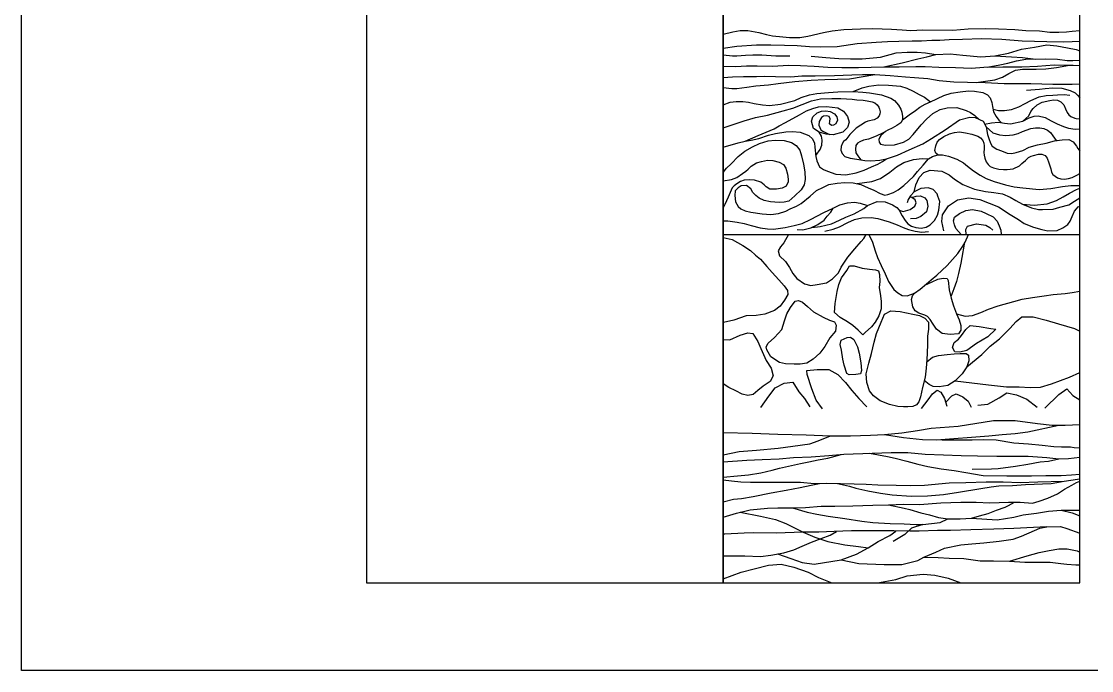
# Model space of a CAD drawing. Header units: millimetres. Extents: x 39 to 1913, y -1214 to 273.
# Drawn here: x 892.4 to 1117.5, y -2.5 to 134 of the extents above; entities that cross this region are included whole.
import ezdxf

# ---------------------------------------------------------------- set-up
doc = ezdxf.new("R2010")
doc.units = ezdxf.units.MM
picture_1 = doc.add_image_def('image7.jpeg', size_in_pixel=(4032, 3024))

msp = doc.modelspace()

# ---------------------------------------------------------------- linework, layer by layer
at = {"color": 7, "true_color": 0xd6ffff}
for points in [[(964.97, 240.9), (964.97, 15.9), (1039.97, 15.9), (1039.97, 240.9)], [(1039.97, 240.9), (1039.97, 15.9), (1114.97, 15.9), (1114.97, 240.9)]]:
    msp.add_lwpolyline(points, dxfattribs=at)
at = {"color": 7, "true_color": 0xd6f5ff}
for points in [[(1039.97, 131.33), (1042.01, 131.8), (1043.55, 132.1), (1045.2, 132.12), (1047.46, 131.7), (1049.12, 131.25), (1050.38, 131), (1052.5, 130.75), (1053.94, 130.67), (1056.1, 130.66), (1057.8, 130.89), (1061.12, 131.72), (1062.93, 132.01), (1065.39, 132.34), (1068.85, 132.47), (1071.44, 132.51), (1075.4, 132.36), (1077.66, 132.22), (1079.48, 132.09), (1082.01, 132.22), (1088.29, 132.18), (1091.54, 132.49), (1095.09, 132.53), (1097.86, 132.47), (1101.32, 132.34), (1103.64, 132.12), (1106.54, 132.01), (1108.68, 131.76), (1110.58, 131.74), (1112.16, 131.83), (1113.4, 131.95), (1114.97, 132.14)], [(1039.97, 128.4), (1042.83, 128.81), (1047.02, 129.09), (1050.03, 129.06), (1052.91, 128.99), (1055.52, 128.96), (1058.15, 128.72), (1060.48, 128.65), (1063.95, 128.75), (1068.14, 129.34), (1072.17, 129.68), (1074.56, 129.77), (1076.91, 129.86), (1079.73, 129.96), (1081.72, 129.96), (1083.89, 130.05), (1085.53, 130.08), (1087.52, 130.23)], [(1087.52, 130.23), (1090.3, 130.3), (1094.31, 130.46), (1098.61, 130.3), (1102.87, 129.9), (1108.04, 129.77), (1111.47, 129.74), (1113.37, 129.77), (1114.97, 129.87)], [(1090.37, 126.95), (1094.16, 126.6), (1097.11, 126.79), (1099.98, 127.35), (1102.75, 128.19), (1105.49, 128.62), (1108.04, 129.06), (1110.19, 128.9), (1112.37, 128.47), (1114.24, 128.09), (1114.97, 127.81)], [(1039.97, 124.59), (1042.65, 124.56), (1044.91, 124.69), (1047.14, 124.69), (1050.46, 124.62), (1053.65, 124.81), (1056.26, 124.78), (1059.11, 124.62), (1062, 124.41), (1064.91, 124.34), (1068.45, 124.31), (1073.75, 124.5), (1077.63, 125.34), (1080.94, 126.17), (1082.8, 126.55), (1084.7, 127.07), (1087.7, 127.2), (1090.37, 126.95)], [(1039.97, 126.98), (1041.93, 126.76), (1042.86, 126.76), (1044.69, 126.92), (1046.24, 126.98), (1048.1, 127.01), (1051.08, 126.79), (1054.03, 126.76)], [(1058.49, 126.73), (1061.56, 126.42), (1064.29, 126.2), (1066.77, 126.17), (1069.22, 126.17), (1073.1, 126.51), (1076.39, 127.41), (1078.68, 127.57), (1080.82, 127.57), (1082.56, 127.44), (1084.7, 127.07)], [(1095.53, 124.41), (1098.19, 124.9), (1099.89, 125.24), (1101.68, 125.72), (1103.62, 126.05), (1107.8, 126.13), (1110.3, 126.11), (1112.32, 125.82), (1113.51, 125.82), (1114.97, 125.84)], [(1097.11, 126.79), (1100.66, 126.54), (1102.94, 126.44), (1105.71, 126.09)], [(1073.75, 124.5), (1076.99, 124.49), (1080.5, 124.55), (1082.45, 124.55), (1085.36, 124.43), (1088.87, 124.31), (1092.19, 124.21), (1094.79, 124.4), (1098.79, 124.46), (1100.96, 124.46), (1102.82, 124.49), (1106.08, 124.62), (1109.58, 124.9), (1112.06, 124.83), (1113.58, 124.8), (1114.97, 124.74)], [(1093.22, 121.2), (1097.15, 121.71), (1098.76, 122.27), (1100.1, 123.08), (1101.47, 123.77), (1102.94, 123.95), (1104.37, 123.98), (1105.83, 123.98), (1107.86, 124.02), (1110.07, 124.3), (1112.82, 124.82)], [(1039.97, 122.24), (1041.93, 122.33), (1044.29, 122.45), (1045.78, 122.45), (1047.02, 122.45), (1048.72, 122.48), (1050.96, 122.42), (1054.21, 122.39), (1056.51, 122.55), (1059.3, 122.58), (1063.39, 122.67), (1067.08, 122.79), (1069.28, 122.83), (1071.86, 122.83), (1075.08, 122.64), (1078.34, 122.36), (1080.23, 122.21), (1083.05, 121.99), (1085.38, 121.62), (1088.48, 121.34)], [(1039.97, 120.1), (1041.81, 119.88), (1042.89, 119.88), (1044.94, 120.16), (1046.86, 120.44), (1049.5, 120.69), (1051.58, 120.97), (1055.08, 121.4), (1058.52, 121.65), (1061.38, 121.83), (1064.01, 121.86), (1066.56, 121.96), (1071.86, 122.83)], [(1039.97, 116.44), (1041.47, 117), (1042.74, 117.15), (1044.13, 117.18), (1045.31, 117), (1046.49, 116.75), (1048.23, 116.44), (1049.75, 116.32), (1052.04, 116.63), (1055.05, 117.4), (1056.41, 118.02), (1058.15, 118.61), (1059.7, 118.86), (1062.12, 119.07), (1064.07, 119.23), (1067.33, 119.29), (1069.35, 119.11), (1070.74, 118.98), (1073.28, 118.58), (1075.24, 117.87), (1076.01, 117.4), (1076.85, 116.41), (1077.32, 115.57), (1077.56, 114.92), (1077.72, 114.05), (1077.72, 113.34)], [(1067.33, 119.29), (1069.23, 120.03), (1070.62, 120.43), (1072.73, 120.65), (1074.75, 120.59), (1077.26, 120.37), (1078.59, 119.97), (1079.96, 119.35), (1081.2, 118.64), (1082.31, 118.05), (1083.58, 117.12)], [(1077.72, 113.34), (1079.08, 114.34), (1080.46, 115.27), (1081.32, 115.95), (1082.5, 116.62), (1083.58, 117.12), (1086.41, 118.43), (1087.96, 118.92), (1089.84, 119.19), (1091.55, 119.41), (1092.83, 119.37), (1094.6, 119.05), (1095.58, 118.58), (1096.11, 117.93), (1096.52, 116.97), (1096.64, 116.11), (1096.87, 114.97), (1097.39, 113.99), (1097.99, 113.22), (1098.53, 112.72)], [(1088.48, 121.34), (1091.39, 121.25), (1095.06, 121.15), (1099.11, 120.97), (1104.71, 120.93), (1109.35, 120.84), (1111.68, 120.84), (1113.37, 120.84), (1114.97, 120.9)], [(1103.81, 119.57), (1106.48, 119.76), (1107.73, 119.91), (1109.35, 120.08), (1111.19, 119.95), (1112.94, 119.49), (1113.99, 118.97), (1114.54, 118.48), (1114.97, 117.97)], [(1039.97, 111.65), (1044.42, 113.09), (1046.82, 113.81), (1049.31, 114.32), (1052.62, 115.18), (1054.67, 115.78), (1058.56, 117.28), (1060.44, 117.71), (1062.85, 117.8), (1064.76, 117.82), (1067.1, 117.63), (1068.13, 117.55), (1069.46, 117.42), (1070.27, 117.3), (1071.31, 117.12), (1071.91, 116.87), (1072.38, 116.48), (1072.73, 115.95), (1072.89, 115.57), (1072.98, 114.98), (1072.94, 114.57), (1072.77, 114.14), (1072.36, 113.66), (1071.72, 113.34), (1070.41, 113.01), (1069.94, 112.82), (1067.94, 111.59), (1067.68, 111.26), (1066.61, 110.23), (1065.75, 109.14), (1065.31, 108.73), (1065.03, 108.3), (1064.82, 107.68), (1064.76, 106.92), (1065.03, 106.24), (1065.58, 105.63), (1066.67, 105.28), (1068.09, 105.03), (1069.81, 104.77), (1071.03, 104.72), (1072.94, 104.83), (1074.37, 105.09), (1076.63, 105.87), (1079.07, 106.99), (1081.95, 108.3), (1083.83, 109.36), (1086.7, 111.19), (1089.71, 113.29), (1091.87, 113.88), (1092.99, 113.82), (1094.68, 113.01), (1095.28, 111.85), (1095.59, 110.22), (1095.84, 109.41), (1096.18, 108.44), (1096.56, 107.81), (1097.56, 107.16), (1098.5, 106.81), (1099.72, 106.34), (1100.72, 106.22), (1101.6, 106.47), (1102.98, 106.87), (1104.32, 107.59), (1106.07, 108.03), (1107.89, 108.44), (1109.67, 108.91), (1111.31, 109.13), (1112.66, 109.16), (1113.6, 108.69), (1114.28, 107.81), (1114.57, 107.28), (1114.97, 106.75)], [(1096.76, 115.54), (1097.86, 115.27), (1099.16, 115.28), (1100.66, 115.47), (1102.17, 116.03), (1103.53, 116.76), (1104.72, 117.4), (1106.42, 118.15), (1107.93, 118.42), (1109.35, 118.51), (1110.3, 118.57), (1111.69, 118.62), (1112.88, 118.51)], [(1103.02, 113.04), (1104.24, 114.16), (1104.68, 115.04), (1105.21, 115.67), (1106.03, 116.44), (1107.06, 117.03), (1108.66, 117.4), (1109.47, 117.49), (1110.3, 117.42), (1110.97, 117.09), (1111.64, 116.45), (1112.01, 115.64), (1112.32, 114.85), (1112.67, 114.35), (1113.09, 114.04), (1113.94, 113.65), (1114.23, 113.59), (1114.97, 113.54)], [(1044.62, 108.8), (1047.37, 109.99), (1049.02, 110.71), (1050.73, 111.4), (1051.79, 112.02), (1053.12, 112.76), (1056.01, 114.39), (1057.52, 115.22), (1058.81, 115.68), (1060.04, 116.02), (1061.72, 116.12), (1064.08, 115.84), (1065.28, 115.16), (1066.15, 114.01), (1066.45, 112.83), (1066.11, 111.68), (1065.16, 110.69), (1063.11, 110.19), (1061.66, 110.27), (1060.2, 110.73), (1059.01, 111.48), (1058.57, 113.05), (1058.83, 113.93), (1059.77, 114.78), (1060.7, 115.14), (1061.58, 115.2), (1062.47, 115.08), (1063.37, 114.6), (1063.9, 113.97), (1064, 113.23), (1063.69, 112.5), (1063.19, 112.18), (1062.75, 112.14), (1062.33, 112.5), (1062.45, 113.03), (1062.51, 113.55), (1062.27, 113.99), (1061.78, 114.19), (1061.1, 114.11), (1060.68, 113.81), (1060.18, 112.99), (1060.12, 112.18), (1060.54, 111.22), (1060.98, 110.93), (1062.38, 110.23)], [(1074.13, 110.88), (1073.15, 109.99), (1072.91, 109.65), (1072.73, 109.21), (1072.8, 108.61), (1073.1, 108.19), (1074.12, 107.99), (1076.02, 108.06), (1077.93, 108.65), (1079.06, 109.24), (1079.95, 110.2), (1081.62, 112.3), (1082.74, 113.44), (1084.05, 114.62), (1085.6, 115.5), (1087.11, 115.85), (1089.12, 115.89), (1091.12, 115.28), (1092.02, 114.83), (1092.91, 114.21), (1093.84, 113.41)], [(1077.72, 113.34), (1077.37, 112.72), (1076.53, 112.1), (1075.5, 111.57), (1074.65, 111.16), (1073.62, 110.61), (1072.17, 109.9), (1070.58, 109.28), (1069.52, 109.03), (1068.71, 108.72), (1068.24, 108.38), (1067.92, 107.91), (1067.83, 107.12), (1067.92, 106.41), (1068.33, 105.72), (1068.95, 104.9)], [(1094.98, 112.43), (1096.45, 112.72), (1097.89, 112.82), (1099.17, 112.63), (1100.45, 112.5), (1103.02, 113.04), (1104.33, 113.76), (1105.36, 114.1), (1106.24, 114.13), (1107.74, 113.82), (1109, 113.13), (1110.25, 112.47), (1111.53, 111.91), (1112.63, 111.57), (1114.03, 111.38), (1114.97, 111.41)], [(1039.97, 107.58), (1043.13, 108.5), (1044.62, 108.8), (1045.88, 109.02), (1047.51, 109.41), (1049.54, 110.07), (1051.01, 110.43), (1053.18, 110.79), (1054.55, 110.85), (1056.18, 110.69), (1057.97, 110.05), (1058.77, 109.29), (1059.19, 108.4), (1059.29, 107.58), (1059.49, 105.6), (1059.69, 104.72), (1060.24, 103.41), (1061.08, 102.89), (1061.91, 102.49), (1063.65, 101.88), (1065.75, 101.78), (1067.98, 102.19), (1069.67, 102.75), (1071.17, 103.45), (1072.48, 104.02), (1073.51, 104.54), (1074.37, 105.09)], [(1059.47, 105.8), (1060.4, 107.05), (1060.76, 108.02), (1060.8, 109.02), (1060.64, 109.91), (1060.2, 110.73)], [(1085.11, 105.92), (1084.71, 106.31), (1084.51, 106.87), (1084.74, 107.83), (1085, 108.6), (1085.46, 109.18), (1086.41, 109.83), (1087.56, 110.36), (1088.66, 110.63), (1089.71, 110.76), (1090.98, 110.59), (1092.27, 110.32), (1093.55, 109.88), (1094.08, 109.51), (1094.57, 108.96), (1094.8, 108.41), (1094.89, 107.83), (1094.89, 107.2), (1094.84, 106.46), (1094.87, 105.85), (1095.01, 105.24), (1095.31, 104.48), (1095.7, 103.9), (1096.14, 103.53), (1096.87, 103.2), (1097.98, 102.96), (1098.91, 102.87), (1099.68, 102.86), (1100.97, 103.03), (1102.3, 103.67), (1102.81, 104.14), (1103.57, 104.73), (1104.18, 105.39), (1104.78, 105.66), (1105.25, 105.83), (1106.33, 106.06), (1107.04, 106.06), (1107.68, 105.8), (1108.14, 105.28), (1108.47, 104.28), (1108.69, 103.63), (1108.88, 103.02), (1109.05, 102.33), (1109.35, 101.81), (1109.78, 101.45), (1110.33, 101.1), (1111, 100.92), (1111.77, 100.86), (1112.6, 101), (1113.4, 101.22), (1113.92, 101.45), (1114.37, 101.7), (1114.97, 102.01)], [(1095.28, 111.85), (1096.73, 110.57), (1098.1, 110.19), (1099.45, 110.03), (1101.01, 110.13), (1102.02, 110.44), (1102.95, 110.88), (1104.68, 111.5), (1105.65, 111.6), (1106.62, 111.66), (1107.43, 111.5), (1108.21, 111.16), (1108.81, 110.66), (1109.34, 109.97), (1110.05, 108.96)], [(1039.97, 102.23), (1040.7, 103.12), (1041.66, 104.06), (1043.13, 105.59), (1044.56, 106.72), (1046.14, 107.62), (1047.65, 108.35), (1049.42, 108.91), (1050.95, 109.05), (1052.82, 108.95), (1054.35, 108.53), (1055.33, 107.92), (1056.08, 106.96), (1056.46, 105.73), (1056.86, 104.02), (1057.14, 102.41), (1057.22, 100.78), (1057.04, 99.64), (1056.4, 98.61), (1055.09, 97.3), (1053.82, 96.24), (1052.78, 95.98), (1051.73, 95.92), (1049.92, 96.08), (1048.6, 96.34), (1047.59, 96.84), (1046.89, 97.38), (1046.22, 98.01), (1045.82, 98.79), (1044.86, 99.5), (1043.77, 99.4), (1043.11, 99.03), (1042.52, 98.39), (1042.44, 97.4), (1042.57, 96.06), (1043.15, 95.07), (1043.71, 94.63), (1044.6, 94.17), (1045.82, 93.91), (1048.16, 93.54), (1049.98, 93.38), (1051.59, 93.61), (1053.14, 94.07), (1054.11, 94.57), (1055.41, 95.13), (1056.42, 95.7), (1058.27, 97.29), (1059.59, 98.43), (1061.1, 99.18), (1062.21, 99.72), (1063.94, 100.02), (1065.55, 100.12), (1067.36, 100.06), (1068.92, 99.72), (1070.49, 99.04), (1071.64, 98.49), (1073, 97.85), (1074.01, 97.47), (1074.62, 97.59), (1075.8, 98.05), (1076.81, 98.6), (1077.95, 99.48), (1080.03, 101.43), (1080.87, 102.42), (1082.06, 103.78), (1083.18, 105.11), (1084.01, 105.62), (1085.11, 105.92), (1086.14, 105.92), (1087.4, 105.64), (1089.15, 105.03), (1090.5, 104.25), (1091.34, 103.6), (1092.61, 102.58), (1094.06, 101.67), (1095.27, 101.01), (1096.99, 100.37), (1099.35, 99.64), (1101.22, 99.24), (1102.99, 99), (1106.46, 98.69), (1108.92, 98.84), (1111.32, 99.26), (1113.07, 99.53), (1114.26, 99.53), (1114.97, 99.53)], [(1039.97, 100.46), (1041.71, 100.76), (1042.85, 101.22), (1044.02, 102), (1044.72, 102.54), (1045.22, 102.94), (1045.9, 103.58), (1047, 104.24), (1048.02, 104.58), (1049.28, 104.82), (1050.4, 104.76), (1051.79, 104.42), (1052.69, 103.9), (1053.19, 103.14), (1053.51, 101.86), (1053.65, 100.82), (1053.63, 100.24), (1053.23, 99.33), (1052.37, 98.91), (1051.19, 98.71), (1049.82, 98.75), (1049, 99.19), (1048.62, 99.62), (1047.88, 100.18), (1046.6, 100.62), (1045.54, 100.7), (1044.38, 100.62), (1043.66, 100.32), (1042.87, 99.88), (1042.27, 99.41), (1041.87, 98.99), (1041.05, 97.05), (1040.37, 95.49), (1039.97, 94.79)], [(1068.14, 99.89), (1071.24, 100.36), (1073.04, 100.97), (1075.06, 102.28), (1076.47, 103.41), (1077.98, 104.37), (1080, 104.98), (1081.86, 105.17), (1083.18, 105.11)], [(1080.15, 98.15), (1080.48, 99.62), (1081.22, 101.16), (1082.18, 102.25), (1083.53, 102.7), (1085.97, 102.51), (1087.54, 101.74), (1088.67, 100.84), (1090.37, 99.68), (1092.84, 98.75), (1095.18, 98.24), (1096.91, 98.05), (1098.72, 97.75), (1100.38, 97.06), (1101.56, 96.32), (1102.94, 95.58), (1104.8, 94.78), (1106.28, 94.46), (1107.15, 94.46), (1109.36, 94.55), (1110.8, 94.97), (1112.66, 95.45), (1113.85, 96.19), (1114.97, 96.93)], [(1058.63, 90.68), (1060.41, 90.88), (1062.79, 91.44), (1064.43, 92.22), (1065.75, 92.84), (1067.54, 93.55), (1069.6, 94.69), (1070.34, 95.33), (1072.36, 96.13), (1074.03, 96.05), (1075.61, 95.47), (1076.49, 94.85), (1077.01, 94.31), (1077.65, 93.11), (1078.27, 92.12), (1078.81, 91.42), (1079.57, 90.98), (1080.49, 90.66), (1081.66, 90.5), (1082.66, 90.72), (1083.54, 91.26), (1084.44, 92.16), (1085.04, 93.27), (1085.34, 94.33), (1085.58, 96.11), (1085.16, 97.29), (1085, 97.73), (1084.16, 98.67), (1083.08, 98.99), (1081.54, 98.87), (1080.15, 98.15), (1079.37, 97.35), (1078.91, 96.57), (1078.71, 95.85)], [(1077.01, 94.31), (1077.83, 94.05), (1079.31, 94.43), (1080.27, 95.13), (1080.57, 95.85), (1080.35, 96.49), (1079.65, 96.99), (1079.25, 97.15)], [(1079.65, 96.99), (1080.59, 97.29), (1081.52, 97.31), (1082.42, 96.91), (1082.82, 96.33), (1083, 95.19), (1082.74, 93.99), (1081.56, 92.97), (1080.61, 92.56), (1079.39, 92.48)], [(1086.42, 90), (1085.96, 91.9), (1086.11, 93.34), (1087.35, 95.2), (1089.25, 96.48), (1091.67, 96.89), (1093.94, 96.53), (1097.9, 95.04), (1100.32, 93.4), (1102.07, 92.32), (1103.3, 91.49), (1105.26, 90.77), (1107.01, 90.26), (1108.24, 90), (1110.25, 90.05), (1111.43, 90.62), (1112.46, 91.29), (1112.98, 92.01), (1113.39, 92.98), (1113.9, 94.07), (1114.32, 94.63), (1114.66, 95.01), (1114.97, 95.14)], [(1102.94, 95.58), (1105.38, 95.39), (1108.11, 95.68), (1110.06, 96.35), (1111.48, 97.09), (1112.79, 97.92), (1114.27, 98.63), (1114.97, 98.92)], [(1039.97, 92.04), (1040.99, 92.04), (1042.94, 91.8), (1044.4, 91.5), (1045.84, 91.08), (1047.74, 90.58), (1049.3, 90.38), (1050.55, 90.34), (1052.99, 90.68), (1054.91, 91.08), (1056.57, 91.48), (1058.36, 92.36), (1061.15, 93.85), (1063.11, 94.71), (1064.55, 95.41), (1066.14, 95.85), (1067.64, 95.97), (1068.82, 95.81), (1070.34, 95.33)], [(1055.54, 90.24), (1056.76, 90.2), (1058.45, 90.58), (1059.87, 91.32), (1061.21, 92.24), (1061.89, 93.05), (1062.61, 93.91), (1063.11, 94.71)], [(1061.39, 89.92), (1063.15, 90.32), (1064.45, 90.8), (1066.2, 91.72), (1067.62, 92.32), (1069.16, 92.72), (1071.12, 92.78), (1072.5, 92.56), (1074.87, 91.86), (1076.57, 91.2), (1077.83, 90.66), (1078.99, 90.26), (1080.35, 89.9), (1081.8, 89.72), (1083.18, 89.82)], [(1090.07, 89.23), (1089.46, 89.8), (1088.9, 90.48), (1088.62, 91.23), (1088.42, 92.07), (1088.66, 92.86), (1089.71, 93.6), (1091.02, 94.23), (1092.39, 94.45), (1094.26, 94.09), (1095.33, 93.6), (1096.8, 92.92), (1097.63, 92.03), (1098.05, 91.02), (1098.35, 90.08), (1098.47, 89.23)], [(1091.1, 89.23), (1091, 90.26), (1091.4, 90.94), (1093.25, 91.43), (1095.23, 91.15), (1096.1, 90.64), (1096.7, 90.14)], [(1039.97, 89.23), (1114.97, 89.23)], [(1039.97, 88.59), (1041.89, 88.12), (1044.14, 86.88), (1045.73, 85.84), (1046.78, 84.83), (1047.87, 84.01), (1049.15, 82.5), (1050.27, 81.18), (1051.71, 79.63), (1052.8, 78.39), (1053.5, 77.42), (1053.57, 76.57), (1052.91, 75.4), (1051.94, 74.12), (1050.78, 73.19), (1048.72, 72.42), (1046.9, 72.18), (1044.8, 72.11), (1042.24, 71.21), (1040.69, 70.86), (1039.97, 70.71)], [(1053.7, 89.23), (1052.76, 87.45), (1052.06, 86.59), (1051.55, 85.73), (1051.83, 84.68), (1053.08, 83.55), (1053.94, 82.26), (1054.64, 80.97), (1055.46, 79.92), (1057.1, 78.79), (1058.39, 78.47), (1059.76, 78.67), (1061.71, 79.06), (1063, 79.84), (1064.21, 81.13), (1064.83, 82.3), (1065.38, 83.2), (1066.2, 84.41), (1067.68, 86.2), (1069.01, 87.69), (1069.56, 88.39), (1070.03, 89.23)], [(1070.65, 89.23), (1071.36, 87.57), (1071.98, 85.73), (1072.45, 84.37), (1073.23, 82.69), (1074.05, 80.93), (1074.79, 79.33), (1075.89, 77.65), (1076.74, 76.91), (1077.64, 76.4), (1078.7, 76.33), (1080.22, 76.87), (1081.39, 77.73), (1082.72, 78.79), (1083.74, 79.64), (1084.91, 80.66), (1087.09, 82.69), (1089.36, 85.23), (1090.41, 86.75), (1090.88, 87.61), (1091.55, 89.23)], [(1090.65, 87.18), (1090.19, 84.39), (1089.96, 83.16), (1089.49, 81.01), (1089.04, 79.34), (1088.49, 77.74), (1088.06, 76.64), (1087.84, 76.17)], [(1069.36, 68.09), (1068.35, 69.06), (1067.29, 70.08), (1066.12, 70.82), (1064.56, 71.72), (1063.43, 72.77), (1063.54, 74.69), (1063.93, 77.18), (1064.33, 78.67), (1064.87, 80.11), (1066, 81.64), (1066.59, 82.61), (1067.57, 82.61), (1069.21, 82.1), (1070.77, 81.91), (1072.02, 81.79), (1072.64, 81.52), (1072.88, 80.78), (1072.92, 79.33), (1072.8, 78.04), (1073.07, 76.29), (1073.19, 75.08), (1073.19, 73.55), (1072.72, 72.07), (1071.98, 70.78), (1071.2, 69.77), (1069.87, 68.56), (1069.36, 68.09)], [(1082.39, 78.52), (1083.93, 79.22), (1085.1, 79.78), (1086.26, 79.98), (1087.08, 79.94), (1087.3, 79.55), (1087.49, 77.57), (1087.94, 75.8), (1088.41, 74.17), (1089.08, 72.51), (1089.61, 71.28), (1089.97, 70.05), (1090, 69.1), (1089.5, 68.27), (1087.72, 68.16), (1086.04, 68.38), (1084.84, 69.27), (1084.18, 70.31), (1083.49, 71.34), (1082.95, 71.95), (1082.43, 72.22), (1081.14, 72.67), (1080.39, 73.17), (1079.86, 73.95), (1079.59, 75.52), (1079.78, 76.32), (1080.22, 76.87)], [(1089.08, 72.51), (1090.86, 72.02), (1092.44, 72.14), (1094.16, 72.77), (1095.81, 73.52), (1097.79, 74.17), (1101.13, 75.09), (1102.86, 75.57), (1105.06, 75.97), (1107.53, 76.32), (1109.36, 76.57), (1111.91, 76.82), (1113.41, 77.02), (1114.97, 77.29)], [(1054.92, 61.94), (1053.08, 62.02), (1051.83, 62.25), (1050.03, 63.43), (1049.14, 64.95), (1049.06, 65.57), (1049.45, 66.31), (1050.78, 67.56), (1052.3, 69.2), (1052.85, 71.04), (1053.35, 72.48), (1054.13, 73.85), (1055.11, 75.14), (1055.85, 75.33), (1056.67, 74.98), (1057.69, 74.08), (1058.98, 72.95), (1061.01, 71.78), (1062.34, 71.19), (1063.39, 70.8), (1063.74, 70.1), (1063.62, 68.89), (1062.45, 67.45), (1061.36, 65.61), (1060.34, 64.21), (1058.94, 62.96), (1057.61, 62.14), (1056.2, 61.9), (1054.92, 61.94)], [(1076.71, 53.05), (1074.95, 53.44), (1073.03, 54.24), (1071.59, 55.26), (1070.77, 56.28), (1070.22, 58.07), (1070.09, 59.89), (1070.64, 62.1), (1071.16, 64.19), (1071.74, 66.58), (1072.26, 68.35), (1073.25, 70.74), (1073.93, 72.46), (1075.22, 73.15), (1077.21, 73.03), (1079.88, 72.46), (1081.25, 72.16), (1082.42, 71.63), (1083.16, 70.74), (1083.19, 69.27), (1082.96, 67.78), (1082.94, 66.13), (1082.91, 64.24), (1082.84, 62.87), (1082.66, 61.08), (1082.44, 59.17), (1081.92, 57.03), (1081.47, 55.06), (1081.17, 53.97), (1080.67, 53.34), (1079.88, 53.02), (1078.83, 52.92), (1077.93, 52.92), (1076.71, 53.05)], [(1090.1, 67.96), (1091.03, 69.2), (1091.92, 70.07), (1093.82, 69.84), (1096.26, 69.45), (1097.31, 69.27), (1095.62, 67.68), (1093.27, 66.27), (1091.23, 64.8), (1089.74, 64.44), (1088.69, 64.53), (1088.19, 65.41), (1088.6, 66.46), (1089.46, 67.21), (1090.1, 67.96)], [(1091.2, 61.36), (1094.36, 63.92), (1096.17, 65.68), (1098.11, 67.26), (1100.27, 69.45), (1101.6, 70.88), (1102.83, 71.91), (1105.15, 71.91), (1107.94, 71.21), (1110.53, 70.38), (1113.85, 69.42), (1114.97, 68.84)], [(1039.97, 67.13), (1041.4, 67.02), (1043.59, 68.03), (1045.15, 68.54), (1046.21, 68.34), (1047.3, 66.7), (1047.89, 65.22), (1048.47, 63.97), (1049.06, 62.72), (1050.07, 61.08), (1050.5, 59.44), (1049.88, 58.27), (1048.39, 57.26), (1047.3, 56.36), (1046.32, 55.54), (1045.19, 55.3), (1043.98, 55.58), (1042.65, 56.28), (1041.17, 56.98), (1039.97, 57.76)], [(1068.87, 59.86), (1067.9, 59.74), (1066.46, 59.66), (1065.96, 59.96), (1065.46, 61.73), (1065.14, 62.95), (1064.84, 64.87), (1064.62, 66.08), (1064.77, 66.98), (1066.04, 67.53), (1066.78, 67.6), (1067.48, 67.13), (1068.23, 65.59), (1068.6, 64.24), (1068.95, 62.23), (1069.05, 60.56), (1068.87, 59.86)], [(1082.8, 62.42), (1084.01, 63.4), (1085.3, 63.75), (1087.1, 63.92), (1088.59, 64.07), (1089.83, 64.17), (1091.08, 64.19), (1091.55, 63.82), (1091.63, 62.63), (1091.2, 61.36), (1090.26, 59.91), (1088.81, 58.45), (1087.27, 57.45), (1085.38, 57.13), (1084.18, 57.23), (1083.31, 57.65), (1082.27, 58.47)], [(1060.85, 52.56), (1059.54, 54.38), (1058.63, 56.73), (1057.65, 59.73), (1057.59, 60.58), (1059.74, 60.78), (1062.22, 60.78), (1064.11, 59.73), (1065.68, 58.04), (1067.05, 56.41), (1068.55, 54.71), (1070.18, 52.95)], [(1088.81, 58.45), (1092.29, 57.98), (1095.77, 57.6), (1099.56, 57.13), (1102.21, 57.15), (1104.52, 56.98), (1106.71, 57.1), (1109.02, 57.78), (1110.91, 58.46), (1112.8, 59.16), (1114.97, 60.14)], [(1047.93, 52.82), (1049.56, 55.17), (1050.93, 56.93), (1052.82, 57.91), (1054.65, 58.1), (1055.89, 56.08), (1057.07, 54.71), (1058.24, 52.95), (1058.24, 52.95)], [(1081.73, 52.62), (1083.1, 54.4), (1084.02, 55.71), (1084.99, 56.45), (1085.73, 56.06), (1086.55, 54.71), (1087.04, 53.1)], [(1107.65, 52.68), (1110.6, 55.55), (1112.23, 56.73), (1113.5, 55.3), (1114.97, 54.44)], [(1086.8, 53.9), (1088.06, 55.27), (1089.01, 55.71), (1090.39, 55.04), (1091.54, 54.15), (1092.15, 52.9)], [(1093.55, 53.28), (1095.65, 53.48), (1098, 54.84), (1099.64, 55.86), (1101.65, 55.5), (1103.88, 54.56), (1106.02, 52.87)], [(1039.97, 47.53), (1046.05, 47.4), (1051.5, 47.19), (1057.46, 47.03), (1062.54, 46.83), (1066.74, 46.83), (1071, 46.98), (1073.95, 47.14), (1077.53, 47.45), (1080.85, 47.97), (1083.76, 48.43), (1089.41, 48.9), (1096.83, 50.09), (1101.39, 50.09), (1106.06, 49.42), (1109.17, 49.11), (1111.92, 49.06), (1114.97, 49.21)], [(1084.82, 46.03), (1095.85, 46.88), (1098.63, 47.12), (1101.42, 47.35), (1104.09, 47.67), (1105.99, 48.12), (1108.64, 48.69), (1110.55, 49.08)], [(1039.97, 42.86), (1043.35, 43.52), (1047, 43.83), (1051.53, 44.25), (1054.65, 44.67), (1058.24, 45.13), (1059.96, 45.76), (1062.54, 46.83)], [(1073.95, 47.14), (1077.9, 46.49), (1081.91, 46.07), (1086.02, 46.02), (1089.41, 45.97), (1092.38, 45.97), (1094.77, 46.07), (1097.37, 46.02), (1101.12, 45.39), (1104.2, 45.19), (1107.06, 44.87), (1109.56, 44.61), (1111.17, 44.51), (1113, 44.51), (1113.83, 44.4), (1114.97, 44.35)], [(1039.97, 41.39), (1044.97, 41.7), (1048.19, 41.86), (1051.74, 42.01), (1054.76, 42.27), (1058.5, 42.43), (1062.2, 42.69), (1065.38, 43), (1075.32, 43.37), (1078.81, 43.37), (1082.46, 43), (1086.31, 42.84), (1090.01, 42.74), (1093.45, 42.64), (1097.51, 42.58), (1104.14, 42.58), (1108.05, 42.27), (1110.55, 42.01), (1112.63, 42.11), (1114.97, 42.37)], [(1039.97, 38.14), (1042.99, 38.41), (1045.34, 38.64), (1047.89, 39.03), (1050.31, 39.65), (1051.84, 40.01), (1053.7, 40.44), (1056.22, 41.02), (1057.98, 41.38), (1059.95, 41.78), (1061.97, 42.17), (1064.81, 42.94)], [(1070.76, 43.2), (1074.52, 42.53), (1076.15, 42.17), (1078.64, 41.51), (1080.96, 40.89), (1083.05, 40.37), (1085.82, 39.91), (1088.54, 39.55), (1091.02, 39.16), (1094.68, 38.48), (1099.67, 38.41), (1102.12, 38.41), (1104.86, 38.41), (1107.83, 38.47), (1111.1, 38.47), (1113.23, 38.64), (1114.97, 38.77)], [(1092.38, 39.85), (1096.4, 39.91), (1097.84, 39.98), (1101.46, 40.47), (1104.08, 40.86), (1106.69, 41.35), (1108.42, 41.55), (1110.55, 42.01)], [(1039.97, 37.56), (1041.74, 37.4), (1043.7, 37.17), (1045.76, 37.1), (1048.11, 37.07), (1050.08, 37.1), (1053.11, 37.1), (1056.28, 37.13), (1059.13, 36.84), (1061.77, 36.87), (1067.51, 36.75), (1070.03, 36.67), (1072.54, 36.56), (1076.37, 36.48), (1079.48, 36.4), (1082.34, 36.5), (1087.55, 36.95), (1091.05, 37.01), (1095.27, 37.18), (1098.9, 37.18), (1102.44, 37.01), (1106.17, 37.18), (1111.69, 37.31), (1114.48, 37.7), (1114.97, 37.8)], [(1039.97, 29.72), (1042.8, 30.61), (1045.68, 31.3), (1049.3, 31.66), (1051.51, 31.72), (1054.6, 31.72), (1057.28, 31.77), (1060.59, 32.03), (1063.47, 32.08), (1067.25, 32.14), (1071.45, 32.29), (1074.76, 32.35), (1077.96, 32.45), (1081.27, 32.4), (1085.73, 32.77), (1089.98, 32.87), (1093.18, 32.87), (1096.07, 32.77), (1100, 32.87), (1102.47, 32.87), (1105.06, 32.71), (1106.47, 33.11), (1108.28, 33.76), (1110.31, 34.68), (1111.76, 35.63), (1113.3, 36.46), (1114.29, 37.05), (1114.97, 37.28)], [(1039.97, 32.96), (1042.14, 33.52), (1043.84, 33.68), (1046.3, 34.08), (1050.1, 34.83), (1053.21, 35.42), (1056.16, 36.01), (1058.52, 36.5), (1060.22, 36.85)], [(1064.06, 36.82), (1066.54, 36.23), (1067.92, 35.87), (1070.4, 35.28), (1073.05, 34.79), (1075.54, 34.43), (1079.5, 34.13), (1082.93, 34.2), (1086.34, 34.53), (1089.48, 35.02), (1094.16, 35.77), (1096.32, 36.13), (1097.99, 36.33), (1100.83, 36.39), (1103.58, 36.62), (1108.98, 36.85), (1111.69, 37.31)], [(1054.6, 31.72), (1057.62, 30.81), (1059.67, 30.34), (1062.05, 29.97), (1065.58, 29.44), (1069.17, 28.92), (1071.49, 28.65), (1075.08, 28.44), (1078.03, 28.34), (1080.57, 28.23), (1081.99, 28.23), (1085.63, 28.6), (1087.23, 29.36)], [(1074.76, 32.35), (1078.02, 31.6), (1079.23, 31.33), (1081.57, 30.64), (1083.35, 30.22), (1085.25, 29.69), (1087.23, 29.36), (1089.86, 29.36), (1092.23, 29.56), (1093.9, 29.99), (1095.75, 30.51), (1097.49, 31.24), (1099.26, 31.83), (1100.02, 32.19), (1101.24, 32.87)], [(1043.55, 30.79), (1047.84, 29.95), (1050.96, 29.26), (1053.13, 28.41), (1055.01, 27.49), (1056.82, 26.57)], [(1092.23, 29.56), (1097.62, 29.16), (1101.11, 29.76), (1103.08, 30.25), (1105.88, 30.58), (1108.44, 31.01), (1111.07, 31.2), (1112.65, 31.24), (1114.03, 31.2), (1114.97, 31.2)], [(1111.07, 31.2), (1113.41, 30.68), (1114.97, 30.05)], [(1108.08, 27.72), (1105.28, 27.59), (1101.14, 27.36), (1096.93, 27.19), (1092.09, 27.06), (1087.82, 26.96), (1085.06, 26.93), (1081.24, 26.8), (1079.23, 26.76), (1075.85, 26.83), (1073.05, 26.83), (1066.95, 26.83), (1063.3, 26.73), (1060.14, 26.6), (1058.5, 26.57), (1056.82, 26.57), (1051.13, 26.4), (1046.39, 26.43), (1044.42, 26.34), (1040.34, 26.17), (1039.97, 26.17)], [(1081.99, 28.23), (1079.58, 27.39), (1078.19, 26.11), (1075.74, 24.59)], [(1082.19, 21.34), (1084.69, 22.39), (1086.57, 23.21), (1089.99, 23.9), (1092.29, 24.13), (1094.82, 24.36), (1098.05, 24.69), (1100.97, 25.09), (1102.75, 25.71), (1105.45, 26.93), (1106.57, 27.39), (1108.08, 27.72), (1110.91, 27.78), (1112.26, 27.32), (1114.97, 26.37)], [(1039.97, 21.63), (1042.41, 21.63), (1044.52, 21.57), (1047.87, 21.47), (1050.01, 21.77), (1052.77, 22.26), (1054.85, 22.85), (1056.59, 23.61), (1058.59, 24.49), (1060.6, 25.22), (1062.51, 25.97), (1063.85, 26.74)], [(1051.39, 22.01), (1054.22, 21.04), (1056.59, 20.19), (1059.12, 19.83), (1064.81, 20.75), (1068, 21.96), (1070.5, 23.31), (1072.61, 24.59), (1075.04, 25.87), (1076.29, 26.82)], [(1056.82, 26.57), (1059.27, 25.51), (1062, 24.62), (1065.55, 23.9), (1068.44, 23.6), (1070.5, 23.31)], [(1082.19, 21.34), (1085.19, 21.22), (1087.5, 21.09), (1090.6, 21.02), (1094.07, 20.56), (1096.81, 20.53), (1100.18, 20.46), (1103.91, 21.62), (1106.45, 22.28), (1108.57, 22.74), (1110.55, 23.1), (1112.33, 23.07), (1114.44, 22.64), (1114.97, 22.38)], [(1064.81, 20.75), (1068.54, 20.02), (1073.84, 19.79), (1077.55, 19.79), (1080.93, 20.64), (1082.19, 21.34)], [(1100.18, 20.46), (1103.45, 20.3), (1105.73, 20.3), (1108.76, 20.3), (1110.98, 20), (1112.26, 19.84), (1114.15, 19.74), (1114.97, 19.7)], [(1039.97, 16.77), (1043.76, 18.18), (1046.52, 18.9), (1049.52, 19.66), (1052.15, 19.83), (1054.85, 19.23), (1057.84, 18.18), (1060.04, 17.06), (1062.84, 15.9)], [(1072.43, 15.9), (1076.28, 16.63), (1078.71, 17.42), (1082.03, 17.74), (1084.51, 17.52), (1087.31, 16.89), (1090, 15.9)]]:
    msp.add_lwpolyline(points, dxfattribs=at)

# ---------------------------------------------------------------- pictures from other files: only their frames are drawn
image = msp.add_image(picture_1, insert=(892.39, -2.54), size_in_units=(341.38, 256.03), dxfattribs=at)
image.dxf.flags = 7

doc.saveas('drawing.dxf')
